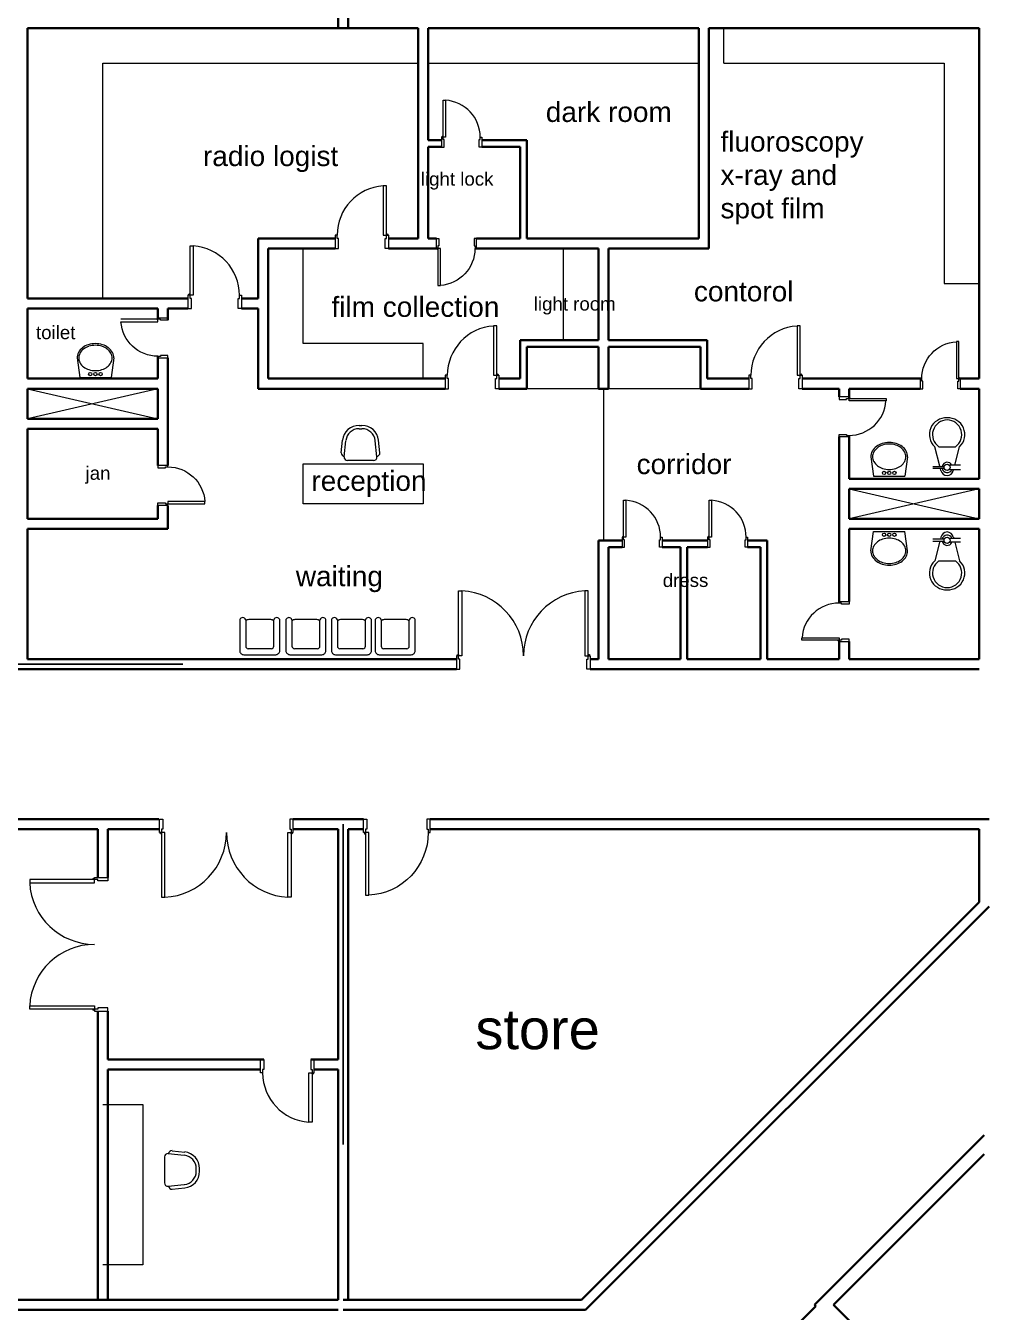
# Model space of a CAD drawing. Extents: x -64 to 135, y 290 to 405.
# Drawn here: x 79.85 to 94.2, y 348.49 to 367.76 of the extents above; entities that cross this region are included whole.
import ezdxf

# ---------------------------------------------------------------- set-up
doc = ezdxf.new("R2010")
doc.units = 0
doc.header["$LTSCALE"] = 0.15
doc.layers.add('0 ARCH', color=252, linetype='Continuous')
doc.layers.add('d1', color=252, linetype='Continuous')
for name, color, linetype, lineweight in [('anal', 252, 'Continuous', 20), ('DOOR', 252, 'Continuous', 20), ('FIXT', 252, 'Continuous', 9), ('FUR', 252, 'Continuous', 9), ('sofa', 252, 'Continuous', 9), ('wall', 252, 'Continuous', 30), ('WC', 252, 'Continuous', 9)]:
    doc.layers.add(name, color=color, linetype=linetype, lineweight=lineweight)
doc.styles.get("Standard").update_dxf_attribs({"font": 'txt', "height": 0.2})

# ---------------------------------------------------------------- blocks, each defined once
blk = doc.blocks.new('D100')
at = {"layer": 'DOOR'}
for points in [[(0.03, 0.2), (0.03, 1.14), (0.078, 1.14), (0.078, 0.2)], [(0.03, 0.2), (0, 0.2), (0, 0), (0.05, 0), (0.05, 0.15), (0.03, 0.15)], [(0.97, 0.2), (1, 0.2), (1, 0), (0.95, 0), (0.95, 0.15), (0.97, 0.15)]]:
    blk.add_lwpolyline(points, close=True, dxfattribs=at)
blk.add_circle((0.02, 0.21), 0.01, dxfattribs=at)
blk.add_arc((0.029, 0.2), 0.941, 0.0029, 86.9663, dxfattribs=at)
blk = doc.blocks.new('ARCH')
at = {"layer": 'anal'}
for p, q in [((90.3, 367.2), (90.3, 367.725)), ((81, 367.2), (85.725, 367.2)), ((81, 363.675), (81, 367.2)), ((85.875, 367.2), (89.925, 367.2)), ((90.3, 367.2), (93.6, 367.2)), ((93.6, 367.2), (93.6, 363.9)), ((87.9, 363.05), (87.9, 364.425)), ((93.6, 363.9), (94.125, 363.9)), ((81.825, 362.325), (79.875, 361.875)), ((79.875, 362.325), (81.825, 361.875)), ((88.5, 362.325), (88.5, 360.05)), ((84, 361.2), (85.8, 361.2)), ((84, 360.6), (84, 361.2)), ((85.8, 361.2), (85.8, 360.6)), ((94.125, 360.825), (92.175, 360.375)), ((92.175, 360.825), (94.125, 360.375)), ((85.8, 360.6), (84, 360.6)), ((77.4, 358.2), (82.2, 358.2)), ((82.2, 358.2), (77.4, 358.2)), ((84.6, 355.8), (84.6, 351)), ((84.6, 351), (84.6, 355.8)), ((84.6, 355.8), (84.6, 351)), ((84.6, 351), (84.6, 355.8))]:
    blk.add_line(p, q, dxfattribs=at)
at = {"layer": 'DOOR'}
for p, q in [((86.097, 366.093), (86.097, 366.648)), ((86.097, 366.648), (86.133, 366.648)), ((86.133, 366.648), (86.133, 366.093)), ((86.097, 366.093), (86.074, 366.093)), ((86.074, 366.093), (86.074, 365.943)), ((86.133, 366.093), (86.097, 366.093)), ((86.097, 366.056), (86.097, 366.093)), ((86.112, 366.056), (86.097, 366.056)), ((86.112, 365.943), (86.112, 366.056)), ((86.637, 365.943), (86.637, 366.056)), ((86.637, 366.056), (86.652, 366.056)), ((86.652, 366.093), (86.674, 366.093)), ((86.652, 366.056), (86.652, 366.093)), ((86.674, 366.093), (86.674, 365.943)), ((86.074, 365.943), (86.112, 365.943)), ((86.674, 365.943), (86.637, 365.943)), ((85.997, 364.425), (85.997, 364.575)), ((85.997, 364.575), (86.034, 364.575)), ((86.034, 364.575), (86.034, 364.463)), ((86.597, 364.575), (86.559, 364.575)), ((86.559, 364.575), (86.559, 364.463)), ((86.597, 364.425), (86.597, 364.575)), ((86.019, 364.425), (85.997, 364.425)), ((86.034, 364.463), (86.019, 364.463)), ((86.019, 364.463), (86.019, 364.425)), ((86.019, 364.425), (86.019, 363.87)), ((86.055, 364.425), (86.019, 364.425)), ((86.055, 363.87), (86.055, 364.425)), ((86.559, 364.463), (86.574, 364.463)), ((86.574, 364.463), (86.574, 364.425)), ((86.574, 364.425), (86.597, 364.425)), ((86.019, 363.87), (86.055, 363.87)), ((81.825, 363.364), (81.27, 363.364)), ((81.27, 363.328), (81.825, 363.328)), ((81.825, 363.364), (81.825, 363.386)), ((81.825, 363.386), (81.975, 363.386)), ((81.825, 363.328), (81.825, 363.364)), ((81.862, 363.364), (81.825, 363.364)), ((81.862, 363.349), (81.862, 363.364)), ((81.975, 363.349), (81.862, 363.349)), ((81.975, 363.386), (81.975, 363.349)), ((93.819, 363.03), (93.783, 363.03)), ((93.783, 363.03), (93.783, 362.475)), ((93.819, 362.475), (93.819, 363.03)), ((81.825, 362.809), (81.825, 362.786)), ((81.862, 362.809), (81.825, 362.809)), ((81.825, 362.786), (81.975, 362.786)), ((81.975, 362.824), (81.862, 362.824)), ((81.862, 362.824), (81.862, 362.809)), ((81.975, 362.786), (81.975, 362.824)), ((93.264, 362.475), (93.241, 362.475)), ((93.241, 362.475), (93.241, 362.325)), ((93.264, 362.437), (93.264, 362.475)), ((93.279, 362.437), (93.264, 362.437)), ((93.279, 362.325), (93.279, 362.437)), ((93.783, 362.475), (93.819, 362.475)), ((93.804, 362.325), (93.804, 362.437)), ((93.804, 362.437), (93.819, 362.437)), ((93.819, 362.475), (93.841, 362.475)), ((93.819, 362.437), (93.819, 362.475)), ((93.841, 362.475), (93.841, 362.325)), ((92.175, 362.202), (92.025, 362.202)), ((92.025, 362.202), (92.025, 362.165)), ((92.137, 362.165), (92.137, 362.18)), ((92.137, 362.18), (92.175, 362.18)), ((92.175, 362.18), (92.175, 362.202)), ((92.175, 362.18), (92.73, 362.18)), ((92.175, 362.143), (92.175, 362.18)), ((92.73, 362.18), (92.73, 362.143)), ((93.241, 362.325), (93.279, 362.325)), ((93.841, 362.325), (93.804, 362.325)), ((92.025, 362.165), (92.137, 362.165)), ((92.73, 362.143), (92.175, 362.143)), ((92.025, 361.602), (92.025, 361.64)), ((92.025, 361.64), (92.137, 361.64)), ((92.175, 361.602), (92.025, 361.602)), ((92.137, 361.64), (92.137, 361.625)), ((92.137, 361.625), (92.175, 361.625)), ((92.175, 361.625), (92.175, 361.602)), ((81.975, 361.176), (81.825, 361.176)), ((81.825, 361.176), (81.825, 361.139)), ((81.825, 361.139), (81.937, 361.139)), ((81.937, 361.139), (81.937, 361.154)), ((81.937, 361.154), (81.975, 361.154)), ((81.975, 361.154), (81.975, 361.176)), ((82.53, 360.635), (81.975, 360.635)), ((81.975, 360.635), (81.975, 360.599)), ((82.53, 360.599), (82.53, 360.635)), ((88.799, 360.655), (88.835, 360.655)), ((88.799, 360.1), (88.799, 360.655)), ((88.835, 360.655), (88.835, 360.1)), ((90.08, 360.655), (90.116, 360.655)), ((90.08, 360.1), (90.08, 360.655)), ((90.116, 360.655), (90.116, 360.1)), ((81.825, 360.576), (81.825, 360.614)), ((81.825, 360.614), (81.937, 360.614)), ((81.975, 360.576), (81.825, 360.576)), ((81.937, 360.614), (81.937, 360.599)), ((81.937, 360.599), (81.975, 360.599)), ((81.975, 360.599), (82.53, 360.599)), ((81.975, 360.599), (81.975, 360.591)), ((88.776, 360.1), (88.776, 359.95)), ((88.799, 360.1), (88.776, 360.1)), ((88.799, 360.062), (88.799, 360.1)), ((88.835, 360.1), (88.799, 360.1)), ((88.814, 360.062), (88.799, 360.062)), ((88.814, 359.95), (88.814, 360.062)), ((89.339, 360.062), (89.354, 360.062)), ((89.339, 359.95), (89.339, 360.062)), ((89.354, 360.062), (89.354, 360.1)), ((89.354, 360.1), (89.376, 360.1)), ((89.376, 360.1), (89.376, 359.95)), ((90.057, 360.1), (90.057, 359.95)), ((90.08, 360.1), (90.057, 360.1)), ((90.08, 360.062), (90.08, 360.1)), ((90.116, 360.1), (90.08, 360.1)), ((90.095, 360.062), (90.08, 360.062)), ((90.095, 359.95), (90.095, 360.062)), ((90.62, 360.062), (90.635, 360.062)), ((90.62, 359.95), (90.62, 360.062)), ((90.635, 360.062), (90.635, 360.1)), ((90.635, 360.1), (90.657, 360.1)), ((90.657, 360.1), (90.657, 359.95)), ((88.776, 359.95), (88.814, 359.95)), ((89.376, 359.95), (89.339, 359.95)), ((90.057, 359.95), (90.095, 359.95)), ((90.657, 359.95), (90.62, 359.95)), ((92.025, 359.135), (92.175, 359.135)), ((92.025, 359.113), (92.025, 359.135)), ((92.062, 359.113), (92.025, 359.113)), ((92.062, 359.098), (92.062, 359.113)), ((92.175, 359.098), (92.062, 359.098)), ((92.175, 359.135), (92.175, 359.098)), ((91.47, 358.594), (92.025, 358.594)), ((91.47, 358.558), (91.47, 358.594)), ((92.025, 358.558), (91.47, 358.558)), ((92.025, 358.594), (92.025, 358.558)), ((92.062, 358.558), (92.025, 358.558)), ((92.025, 358.558), (92.025, 358.535)), ((92.025, 358.535), (92.175, 358.535)), ((92.062, 358.573), (92.062, 358.558)), ((92.175, 358.573), (92.062, 358.573)), ((92.175, 358.535), (92.175, 358.573))]:
    blk.add_line(p, q, dxfattribs=at)
for points in [[(85.249, 364.625), (85.249, 365.365), (85.201, 365.365), (85.201, 364.625)], [(84.509, 364.625), (84.479, 364.625), (84.479, 364.425), (84.529, 364.425), (84.529, 364.575), (84.509, 364.575)], [(85.249, 364.625), (85.279, 364.625), (85.279, 364.425), (85.229, 364.425), (85.229, 364.575), (85.249, 364.575)], [(82.306, 363.725), (82.306, 364.465), (82.354, 364.465), (82.354, 363.725)], [(82.306, 363.725), (82.276, 363.725), (82.276, 363.525), (82.326, 363.525), (82.326, 363.675), (82.306, 363.675)], [(83.046, 363.725), (83.076, 363.725), (83.076, 363.525), (83.026, 363.525), (83.026, 363.675), (83.046, 363.675)], [(86.899, 362.525), (86.899, 363.265), (86.851, 363.265), (86.851, 362.525)], [(91.445, 362.525), (91.445, 363.265), (91.397, 363.265), (91.397, 362.525)], [(86.159, 362.525), (86.129, 362.525), (86.129, 362.325), (86.179, 362.325), (86.179, 362.475), (86.159, 362.475)], [(86.899, 362.525), (86.929, 362.525), (86.929, 362.325), (86.879, 362.325), (86.879, 362.475), (86.899, 362.475)], [(90.705, 362.525), (90.675, 362.525), (90.675, 362.325), (90.725, 362.325), (90.725, 362.475), (90.705, 362.475)], [(91.445, 362.525), (91.475, 362.525), (91.475, 362.325), (91.425, 362.325), (91.425, 362.475), (91.445, 362.475)], [(86.329, 358.325), (86.329, 359.295), (86.379, 359.295), (86.379, 358.325)], [(88.269, 358.325), (88.269, 359.295), (88.219, 359.295), (88.219, 358.325)], [(86.329, 358.325), (86.299, 358.325), (86.299, 358.125), (86.349, 358.125), (86.349, 358.275), (86.329, 358.275)], [(88.269, 358.325), (88.299, 358.325), (88.299, 358.125), (88.249, 358.125), (88.249, 358.275), (88.269, 358.275)], [(81.88, 355.675), (81.85, 355.675), (81.85, 355.875), (81.9, 355.875), (81.9, 355.725), (81.88, 355.725)], [(83.82, 355.675), (83.85, 355.675), (83.85, 355.875), (83.8, 355.875), (83.8, 355.725), (83.82, 355.725)], [(81.88, 355.675), (81.88, 354.705), (81.93, 354.705), (81.93, 355.675)], [(83.82, 355.675), (83.82, 354.705), (83.77, 354.705), (83.77, 355.675)], [(80.875, 354.971), (79.905, 354.971), (79.905, 354.921), (80.875, 354.921)], [(80.875, 354.971), (80.875, 355.001), (81.075, 355.001), (81.075, 354.951), (80.925, 354.951), (80.925, 354.971)], [(80.875, 353.031), (79.905, 353.031), (79.905, 353.081), (80.875, 353.081)], [(80.875, 353.031), (80.875, 353.001), (81.075, 353.001), (81.075, 353.051), (80.925, 353.051), (80.925, 353.031)], [(83.394, 352.075), (83.364, 352.075), (83.364, 352.275), (83.414, 352.275), (83.414, 352.125), (83.394, 352.125)], [(84.134, 352.075), (84.164, 352.075), (84.164, 352.275), (84.114, 352.275), (84.114, 352.125), (84.134, 352.125)], [(84.134, 352.075), (84.134, 351.335), (84.086, 351.335), (84.086, 352.075)]]:
    blk.add_lwpolyline(points, close=True, dxfattribs=at)
for centre in [(85.259, 364.635), (82.296, 363.735), (86.909, 362.535), (91.455, 362.535), (86.319, 358.335), (88.279, 358.335), (81.87, 355.665), (83.83, 355.665), (80.865, 354.981), (80.865, 353.021), (84.144, 352.065)]:
    blk.add_circle(centre, 0.01, dxfattribs=at)
for centre, radius, start, end in [((85.249, 364.625), 0.74, 93.7231, 180), ((82.306, 363.725), 0.74, 0, 86.2769), ((86.899, 362.525), 0.74, 93.7231, 180), ((91.445, 362.525), 0.74, 93.7231, 180), ((86.329, 358.325), 0.971, 0, 87.0492), ((88.271, 358.325), 0.971, 92.9508, 180), ((81.88, 355.675), 0.971, 272.9508, 0), ((83.823, 355.675), 0.971, 180, 267.0492), ((80.875, 354.971), 0.971, 182.9508, 270), ((80.875, 353.029), 0.971, 90, 177.0492), ((84.134, 352.075), 0.74, 180, 266.2769)]:
    blk.add_arc(centre, radius, start, end, dxfattribs=at)
for centre, major_axis, start_param, end_param in [((86.097, 366.093), (0.392, 0.392), 5.497787, 7.003603), ((86.089, 366.101), (0.0053, 0.0053), 5.497787, 11.780972), ((92.182, 362.187), (0.0053, 0.0053), 3.926991, 10.210176), ((92.175, 362.18), (-0.392, 0.392), 2.356194, 3.86201), ((88.799, 360.1), (-0.392, 0.392), 3.926991, 5.432806), ((90.08, 360.1), (-0.392, 0.392), 3.926991, 5.432806), ((88.791, 360.107), (0.0053, 0.0053), 5.497787, 11.780972), ((90.072, 360.107), (0.0053, 0.0053), 5.497787, 11.780972), ((92.025, 358.558), (-0.392, 0.392), -0.785398, 0.720417), ((92.017, 358.55), (0.0053, 0.0053), 0.785398, 7.068583)]:
    blk.add_ellipse(centre, major_axis=major_axis, ratio=1, start_param=start_param, end_param=end_param, dxfattribs=at)
at = {"layer": 'DOOR', "extrusion": (0, 0, -1)}
for centre, major_axis, start_param, end_param in [((86.012, 364.418), (-0.0053, 0.0053), 2.356194490190417, 8.639379797370003), ((86.019, 364.425), (-0.392, 0.392), 2.356194, 3.86201), ((81.825, 363.364), (0.392, 0.392), 2.356194, 3.86201), ((81.817, 363.371), (-0.0053, 0.0053), 3.926991, 10.210176), ((93.819, 362.475), (-0.392, 0.392), 5.497787, 7.003603), ((93.826, 362.482), (-0.0053, 0.0053), 5.497787, 11.780972), ((81.975, 360.599), (0.392, 0.392), -0.785398, 0.720417), ((81.982, 360.591), (-0.0053, 0.0053), 5.497787, 7.068583)]:
    blk.add_ellipse(centre, major_axis=major_axis, ratio=1, start_param=start_param, end_param=end_param, dxfattribs=at)
at = {"layer": 'FIXT'}
for p, q in [((84, 363), (84, 364.425)), ((85.8, 363), (84, 363)), ((85.8, 362.475), (85.8, 363)), ((80.614, 362.785), (80.655, 362.494)), ((81.164, 362.785), (81.123, 362.494)), ((80.655, 362.494), (81.123, 362.494)), ((89.95, 362.325), (87.35, 362.325)), ((92.502, 361.305), (92.543, 361.014)), ((93.052, 361.305), (93.011, 361.014)), ((92.543, 361.014), (93.011, 361.014)), ((92.502, 359.895), (92.543, 360.186)), ((92.543, 360.186), (93.011, 360.186)), ((93.052, 359.895), (93.011, 360.186))]:
    blk.add_line(p, q, dxfattribs=at)
for centre in [(80.812, 362.544), (80.889, 362.544), (80.967, 362.544), (92.699, 361.064), (92.777, 361.064), (92.854, 361.064), (92.699, 360.136), (92.777, 360.136), (92.854, 360.136)]:
    blk.add_circle(centre, 0.025, dxfattribs=at)
for centre, radius, start, end in [((80.835, 362.758), 0.228, 127.2098, 151.387), ((80.868, 362.714), 0.282, 107.4592, 127.2098), ((80.868, 362.714), 0.257, 107.4592, 127.2098), ((80.889, 362.647), 0.353, 90, 107.4592), ((80.889, 362.647), 0.328, 90, 107.4592), ((80.889, 362.647), 0.353, 72.5408, 90), ((80.889, 362.647), 0.328, 72.5408, 90), ((80.911, 362.714), 0.257, 52.7902, 72.5408), ((80.911, 362.714), 0.282, 52.7902, 72.5408), ((80.943, 362.758), 0.228, 28.613, 52.7902), ((80.785, 362.785), 0.171, 151.387, 180), ((80.785, 362.785), 0.146, 151.387, 180), ((80.785, 362.785), 0.146, 180, 208.613), ((80.835, 362.758), 0.203, 127.2098, 151.387), ((80.943, 362.758), 0.203, 28.613, 52.7902), ((80.994, 362.785), 0.146, 0, 28.613), ((80.994, 362.785), 0.146, 331.387, 360), ((80.994, 362.785), 0.171, 0, 28.613), ((80.835, 362.812), 0.203, 208.613, 232.7902), ((80.868, 362.855), 0.257, 232.7902, 252.5408), ((80.889, 362.923), 0.328, 252.5408, 270), ((80.889, 362.923), 0.328, 270, 287.4592), ((80.911, 362.855), 0.257, 287.4592, 307.2098), ((80.943, 362.812), 0.203, 307.2098, 331.387), ((92.723, 361.278), 0.228, 127.2098, 151.387), ((92.723, 361.278), 0.203, 127.2098, 151.387), ((92.755, 361.234), 0.282, 107.4592, 127.2098), ((92.755, 361.234), 0.257, 107.4592, 127.2098), ((92.777, 361.167), 0.353, 90, 107.4592), ((92.777, 361.167), 0.328, 90, 107.4592), ((92.777, 361.167), 0.353, 72.5408, 90), ((92.777, 361.167), 0.328, 72.5408, 90), ((92.798, 361.234), 0.257, 52.7902, 72.5408), ((92.798, 361.234), 0.282, 52.7902, 72.5408), ((92.831, 361.278), 0.203, 28.613, 52.7902), ((92.831, 361.278), 0.228, 28.613, 52.7902), ((92.672, 361.305), 0.171, 151.387, 180), ((92.672, 361.305), 0.146, 151.387, 180), ((92.672, 361.305), 0.146, 180, 208.613), ((92.723, 361.332), 0.203, 208.613, 232.7902), ((92.831, 361.332), 0.203, 307.2098, 331.387), ((92.881, 361.305), 0.146, 0, 28.613), ((92.881, 361.305), 0.146, 331.387, 360), ((92.881, 361.305), 0.171, 0, 28.613), ((92.755, 361.375), 0.257, 232.7902, 252.5408), ((92.777, 361.443), 0.328, 252.5408, 270), ((92.777, 361.443), 0.328, 270, 287.4592), ((92.798, 361.375), 0.257, 287.4592, 307.2098), ((92.755, 359.825), 0.257, 107.4592, 127.2098), ((92.777, 359.757), 0.328, 90, 107.4592), ((92.777, 359.757), 0.328, 72.5408, 90), ((92.798, 359.825), 0.257, 52.7902, 72.5408), ((92.672, 359.895), 0.171, 180, 208.613), ((92.672, 359.895), 0.146, 151.387, 180), ((92.672, 359.895), 0.146, 180, 208.613), ((92.723, 359.868), 0.203, 127.2098, 151.387), ((92.831, 359.868), 0.203, 28.613, 52.7902), ((92.881, 359.895), 0.146, 0, 28.613), ((92.881, 359.895), 0.146, 331.387, 360), ((92.881, 359.895), 0.171, 331.387, 360), ((92.723, 359.922), 0.228, 208.613, 232.7902), ((92.723, 359.922), 0.203, 208.613, 232.7902), ((92.755, 359.966), 0.282, 232.7902, 252.5408), ((92.755, 359.966), 0.257, 232.7902, 252.5408), ((92.777, 360.033), 0.353, 252.5408, 270), ((92.777, 360.033), 0.328, 252.5408, 270), ((92.777, 360.033), 0.328, 270, 287.4592), ((92.777, 360.033), 0.353, 270, 287.4592), ((92.798, 359.966), 0.257, 287.4592, 307.2098), ((92.798, 359.966), 0.282, 287.4592, 307.2098), ((92.831, 359.922), 0.203, 307.2098, 331.387), ((92.831, 359.922), 0.228, 307.2098, 331.387)]:
    blk.add_arc(centre, radius, start, end, dxfattribs=at)
at = {"layer": 'FUR'}
for p, q in [((84.839, 361.775), (84.88, 361.775)), ((84.839, 361.725), (84.88, 361.725)), ((84.57, 361.365), (84.59, 361.552)), ((84.614, 361.304), (84.64, 361.546)), ((85.105, 361.304), (85.078, 361.546)), ((85.148, 361.365), (85.128, 361.552)), ((85.055, 361.25), (84.664, 361.25)), ((83.05, 358.865), (83.05, 358.4)), ((83.14, 358.863), (83.14, 358.467)), ((83.515, 358.865), (83.185, 358.865)), ((83.56, 358.467), (83.56, 358.863)), ((83.65, 358.4), (83.65, 358.865)), ((83.742, 358.865), (83.742, 358.4)), ((83.832, 358.863), (83.832, 358.467)), ((84.207, 358.865), (83.877, 358.865)), ((84.252, 358.467), (84.252, 358.863)), ((84.342, 358.4), (84.342, 358.865)), ((84.424, 358.865), (84.424, 358.4)), ((84.514, 358.863), (84.514, 358.467)), ((84.889, 358.865), (84.559, 358.865)), ((84.934, 358.467), (84.934, 358.863)), ((85.024, 358.4), (85.024, 358.865)), ((85.079, 358.865), (85.079, 358.4)), ((85.169, 358.863), (85.169, 358.467)), ((85.544, 358.865), (85.214, 358.865)), ((85.589, 358.467), (85.589, 358.863)), ((85.679, 358.4), (85.679, 358.865)), ((83.11, 358.34), (83.59, 358.34)), ((83.178, 358.43), (83.523, 358.43)), ((83.802, 358.34), (84.282, 358.34)), ((83.87, 358.43), (84.215, 358.43)), ((84.484, 358.34), (84.964, 358.34)), ((84.551, 358.43), (84.896, 358.43)), ((85.139, 358.34), (85.619, 358.34)), ((85.207, 358.43), (85.552, 358.43)), ((81.925, 350.816), (81.925, 350.425)), ((81.979, 350.866), (82.221, 350.84)), ((82.04, 350.909), (82.227, 350.889)), ((82.4, 350.6), (82.4, 350.641)), ((82.45, 350.6), (82.45, 350.641)), ((81.979, 350.375), (82.221, 350.401)), ((82.04, 350.331), (82.227, 350.351))]:
    blk.add_line(p, q, dxfattribs=at)
for centre, radius, start, end in [((84.839, 361.525), 0.25, 90, 173.857), ((84.839, 361.525), 0.2, 90, 173.857), ((84.88, 361.525), 0.25, 6.143, 90), ((84.88, 361.525), 0.2, 6.143, 90), ((84.62, 361.36), 0.05, 173.857, 270), ((84.664, 361.3), 0.05, 175.0303, 270), ((85.055, 361.3), 0.05, 270, 4.9697), ((85.099, 361.36), 0.05, 270, 6.143), ((81.975, 350.816), 0.05, 85.0303, 180), ((82.035, 350.86), 0.05, 83.857, 180), ((82.2, 350.641), 0.2, 0, 83.857), ((82.2, 350.641), 0.25, 0, 83.857), ((81.975, 350.425), 0.05, 180, 274.9697), ((82.2, 350.6), 0.2, 276.143, 0), ((82.2, 350.6), 0.25, 276.143, 0), ((82.035, 350.381), 0.05, 180, 276.143)]:
    blk.add_arc(centre, radius, start, end, dxfattribs=at)
for centre, major_axis, start_param, end_param in [((83.095, 358.847), (-0.0339, 0.0339), 4.256093, 6.69338), ((83.606, 358.847), (0.0339, 0.0339), 5.87299, 8.310278), ((83.787, 358.847), (-0.0339, 0.0339), 4.256093, 6.69338), ((84.297, 358.847), (0.0339, 0.0339), 5.87299, 8.310278), ((84.468, 358.847), (-0.0339, 0.0339), 4.256093, 6.69338), ((84.979, 358.847), (0.0339, 0.0339), 5.87299, 8.310278), ((85.124, 358.847), (-0.0339, 0.0339), 4.256093, 6.69338), ((85.635, 358.847), (0.0339, 0.0339), 5.87299, 8.310278), ((83.185, 358.805), (-0.0424, 0.0424), -0.785398, 0.062664), ((83.515, 358.805), (0.0424, 0.0424), 6.220521, 7.068583), ((83.877, 358.805), (-0.0424, 0.0424), -0.785398, 0.062664), ((84.207, 358.805), (0.0424, 0.0424), 6.220521, 7.068583), ((84.559, 358.805), (-0.0424, 0.0424), -0.785398, 0.062664), ((84.889, 358.805), (0.0424, 0.0424), 6.220521, 7.068583), ((85.214, 358.805), (-0.0424, 0.0424), -0.785398, 0.062664), ((85.544, 358.805), (0.0424, 0.0424), 6.220521, 7.068583), ((83.11, 358.4), (0.0424, 0.0424), 2.356194, 3.926991), ((83.178, 358.467), (0.0265, 0.0265), 2.356194, 3.926991), ((83.523, 358.467), (-0.0265, 0.0265), 2.356194, 3.926991), ((83.59, 358.4), (-0.0424, 0.0424), 2.356194, 3.926991), ((83.802, 358.4), (0.0424, 0.0424), 2.356194, 3.926991), ((83.87, 358.467), (0.0265, 0.0265), 2.356194, 3.926991), ((84.215, 358.467), (-0.0265, 0.0265), 2.356194, 3.926991), ((84.282, 358.4), (-0.0424, 0.0424), 2.356194, 3.926991), ((84.484, 358.4), (0.0424, 0.0424), 2.356194, 3.926991), ((84.551, 358.467), (0.0265, 0.0265), 2.356194, 3.926991), ((84.896, 358.467), (-0.0265, 0.0265), 2.356194, 3.926991), ((84.964, 358.4), (-0.0424, 0.0424), 2.356194, 3.926991), ((85.139, 358.4), (0.0424, 0.0424), 2.356194, 3.926991), ((85.207, 358.467), (0.0265, 0.0265), 2.356194, 3.926991), ((85.552, 358.467), (-0.0265, 0.0265), 2.356194, 3.926991), ((85.619, 358.4), (-0.0424, 0.0424), 2.356194, 3.926991)]:
    blk.add_ellipse(centre, major_axis=major_axis, ratio=1, start_param=start_param, end_param=end_param, dxfattribs=at)
at = {"layer": 'sofa'}
for p, q in [((81, 351.6), (81.6, 351.6)), ((81.6, 351.6), (81.6, 349.2)), ((81.6, 349.2), (81, 349.2))]:
    blk.add_line(p, q, dxfattribs=at)
at = {"layer": 'wall'}
for p, q in [((84.525, 367.725), (84.525, 374.925)), ((84.675, 372.525), (84.675, 367.725)), ((80.925, 367.725), (79.875, 367.725)), ((79.875, 367.725), (85.725, 367.725)), ((79.875, 367.725), (79.875, 363.675)), ((84.675, 367.725), (80.925, 367.725)), ((85.725, 367.725), (84.525, 367.725)), ((85.725, 367.725), (84.675, 367.725)), ((85.725, 367.725), (84.675, 367.725)), ((85.725, 367.725), (85.725, 364.575)), ((89.475, 367.725), (85.875, 367.725)), ((89.925, 367.725), (85.875, 367.725)), ((85.875, 367.725), (89.925, 367.725)), ((85.875, 367.725), (85.875, 366.05)), ((89.925, 367.725), (85.875, 367.725)), ((89.925, 367.725), (89.925, 364.575)), ((91.875, 367.725), (90.075, 367.725)), ((94.125, 367.725), (90.075, 367.725)), ((90.075, 367.725), (94.125, 367.725)), ((90.075, 367.725), (90.075, 364.425)), ((90.075, 367.725), (91.725, 367.725)), ((94.125, 367.725), (94.125, 362.475)), ((94.125, 367.725), (94.125, 362.475)), ((94.125, 362.475), (94.125, 367.725)), ((94.125, 366.031), (94.125, 367.725)), ((94.125, 362.475), (94.125, 367.725)), ((86.074, 366.05), (85.875, 366.05)), ((87.35, 366.05), (86.674, 366.05)), ((87.35, 364.575), (87.35, 366.05)), ((86.074, 365.95), (85.875, 365.95)), ((85.875, 365.95), (85.875, 364.575)), ((87.25, 365.95), (86.674, 365.95)), ((87.25, 364.575), (87.25, 365.95)), ((94.125, 366), (94.125, 362.475)), ((83.325, 364.575), (83.325, 363.675)), ((84.479, 364.575), (83.325, 364.575)), ((85.725, 364.575), (85.279, 364.575)), ((85.997, 364.575), (85.875, 364.575)), ((87.25, 364.575), (86.597, 364.575)), ((89.925, 364.575), (87.35, 364.575)), ((83.475, 364.425), (83.475, 362.475)), ((84.479, 364.425), (83.475, 364.425)), ((85.8, 364.425), (85.279, 364.425)), ((86.01, 364.425), (85.8, 364.425)), ((88.425, 364.425), (86.574, 364.425)), ((88.425, 364.425), (88.425, 363.05)), ((88.575, 364.425), (88.575, 363.05)), ((90.075, 364.425), (88.575, 364.425)), ((82.276, 363.675), (79.875, 363.675)), ((79.875, 363.525), (79.875, 363.375)), ((81.825, 363.525), (79.875, 363.525)), ((81.825, 363.525), (81.825, 363.371)), ((81.975, 363.525), (81.975, 363.349)), ((82.276, 363.525), (81.975, 363.525)), ((83.325, 363.675), (83.076, 363.675)), ((83.325, 363.525), (83.076, 363.525)), ((83.325, 363.525), (83.325, 362.325)), ((94.125, 362.475), (94.125, 363.6)), ((79.875, 363.375), (79.875, 362.475)), ((88.425, 363.05), (87.25, 363.05)), ((87.25, 363.05), (87.25, 362.475)), ((88.425, 362.95), (87.35, 362.95)), ((87.35, 362.95), (87.35, 362.325)), ((88.425, 362.95), (88.425, 362.325)), ((88.575, 363.05), (90.05, 363.05)), ((88.575, 362.95), (88.575, 362.325)), ((88.575, 362.95), (89.95, 362.95)), ((89.95, 362.95), (89.95, 362.325)), ((90.05, 363.05), (90.05, 362.475)), ((81.825, 362.809), (81.825, 362.475)), ((81.975, 362.786), (81.975, 361.176)), ((79.875, 362.475), (81.825, 362.475)), ((83.475, 362.475), (86.129, 362.475)), ((86.929, 362.475), (87.25, 362.475)), ((90.675, 362.475), (90.05, 362.475)), ((93.263, 362.475), (91.475, 362.475)), ((94.125, 362.475), (93.825, 362.475)), ((79.875, 362.325), (79.875, 361.875)), ((79.875, 362.325), (81.825, 362.325)), ((81.825, 362.325), (81.825, 361.875)), ((83.325, 362.325), (86.129, 362.325)), ((86.929, 362.325), (87.35, 362.325)), ((88.575, 362.325), (88.425, 362.325)), ((90.675, 362.325), (89.95, 362.325)), ((92.025, 362.325), (91.475, 362.325)), ((92.025, 362.325), (92.025, 362.202)), ((92.175, 362.325), (92.175, 362.187)), ((93.241, 362.325), (92.175, 362.325)), ((94.125, 362.325), (93.841, 362.325)), ((94.125, 362.325), (94.125, 361.875)), ((94.125, 360.975), (94.125, 362.325)), ((94.125, 362.325), (94.125, 360.975)), ((94.125, 360.975), (94.125, 362.325)), ((94.125, 360.975), (94.125, 362.325)), ((79.875, 361.875), (81.825, 361.875)), ((79.875, 360.375), (79.875, 361.725)), ((79.875, 361.725), (81.825, 361.725)), ((81.825, 361.725), (81.825, 361.176)), ((92.025, 361.602), (92.025, 359.113)), ((92.175, 361.625), (92.175, 360.975)), ((94.125, 360.975), (92.175, 360.975)), ((92.175, 360.825), (92.175, 360.375)), ((94.125, 360.825), (92.175, 360.825)), ((94.125, 360.825), (94.125, 360.375)), ((94.125, 360.375), (94.125, 360.825)), ((94.125, 360.375), (94.125, 360.825)), ((81.825, 360.576), (81.825, 360.375)), ((81.975, 360.576), (81.975, 360.225)), ((81.825, 360.375), (79.875, 360.375)), ((94.125, 360.375), (92.175, 360.375)), ((79.875, 360.225), (79.875, 358.275)), ((81.975, 360.225), (79.875, 360.225)), ((88.777, 360.05), (88.425, 360.05)), ((88.425, 360.05), (88.425, 358.275)), ((90.057, 360.05), (89.376, 360.05)), ((90.95, 360.05), (90.657, 360.05)), ((90.95, 358.275), (90.95, 360.05)), ((94.125, 360.225), (92.175, 360.225)), ((92.175, 360.225), (92.175, 359.135)), ((94.125, 358.275), (94.125, 360.225)), ((94.125, 358.275), (94.125, 360.225)), ((94.125, 360.225), (94.125, 358.275)), ((94.125, 360.225), (94.125, 358.275)), ((88.575, 359.95), (88.575, 358.275)), ((88.575, 359.95), (88.776, 359.95)), ((89.65, 359.95), (89.376, 359.95)), ((89.65, 358.275), (89.65, 359.95)), ((89.75, 358.275), (89.75, 359.95)), ((89.75, 359.95), (90.057, 359.95)), ((90.85, 359.95), (90.657, 359.95)), ((90.85, 358.275), (90.85, 359.95)), ((94.125, 358.275), (94.125, 359.925)), ((92.025, 358.55), (92.025, 358.275)), ((92.175, 358.275), (92.175, 358.535)), ((80.4, 358.125), (73.899, 358.125)), ((80.4, 358.275), (79.875, 358.275)), ((80.325, 358.125), (86.299, 358.125)), ((80.4, 358.275), (86.299, 358.275)), ((84.525, 358.125), (86.299, 358.125)), ((84.675, 358.275), (86.299, 358.275)), ((88.425, 358.275), (88.299, 358.275)), ((88.299, 358.275), (88.425, 358.275)), ((88.299, 358.125), (94.125, 358.125)), ((88.299, 358.125), (89.325, 358.125)), ((88.575, 358.275), (89.65, 358.275)), ((88.575, 358.275), (89.65, 358.275)), ((89.475, 358.125), (94.125, 358.125)), ((89.75, 358.275), (90.85, 358.275)), ((89.75, 358.275), (90.85, 358.275)), ((90.95, 358.275), (92.025, 358.275)), ((90.95, 358.275), (92.025, 358.275)), ((92.175, 358.275), (94.125, 358.275)), ((92.175, 358.275), (94.125, 358.275)), ((81.839, 355.875), (74.925, 355.875)), ((84.675, 355.875), (83.85, 355.875)), ((84.904, 355.875), (84, 355.875)), ((94.275, 355.875), (85.904, 355.875)), ((80.925, 355.725), (75.075, 355.725)), ((80.925, 355.725), (80.925, 355.001)), ((81.075, 355.725), (81.075, 355.001)), ((81.85, 355.725), (81.075, 355.725)), ((84.525, 355.725), (83.85, 355.725)), ((84.525, 352.275), (84.525, 355.725)), ((84.675, 355.725), (84.675, 348.675)), ((84.904, 355.725), (84.675, 355.725)), ((94.125, 355.725), (85.904, 355.725)), ((94.125, 355.725), (94.125, 354.631)), ((94.125, 354.631), (88.169, 348.675)), ((94.275, 354.569), (88.231, 348.525)), ((80.925, 353.001), (80.925, 348.675)), ((81.075, 353.001), (81.075, 352.275)), ((81.075, 352.275), (83.414, 352.275)), ((84.114, 352.275), (84.525, 352.275)), ((81.075, 352.125), (81.075, 348.675)), ((81.075, 352.125), (83.364, 352.125)), ((84.164, 352.125), (84.525, 352.125)), ((84.525, 348.675), (84.525, 352.125)), ((94.2, 351.141), (91.659, 348.6)), ((94.2, 350.859), (91.941, 348.6)), ((80.925, 348.675), (75.075, 348.675)), ((81.525, 348.675), (78.375, 348.675)), ((81.525, 348.675), (78.375, 348.675)), ((78.375, 348.675), (81.225, 348.675)), ((84.525, 348.675), (81.075, 348.675)), ((81.375, 348.675), (81.525, 348.675)), ((84.525, 348.675), (81.675, 348.675)), ((81.675, 348.675), (84.525, 348.675)), ((82.125, 348.675), (81.675, 348.675)), ((88.169, 348.675), (84.6, 348.675)), ((82.275, 348.525), (55.724, 348.525)), ((84.525, 348.525), (65.431, 348.525)), ((88.231, 348.525), (84.6, 348.525)), ((91.676, 348.582), (89.369, 346.275)), ((91.659, 348.6), (91.676, 348.582)), ((91.941, 348.6), (94.3, 346.241))]:
    blk.add_line(p, q, dxfattribs=at)
at = {"layer": 'WC'}
for p, q in [((93.535, 361.162), (93.459, 361.455)), ((93.52, 361.455), (93.768, 361.455)), ((93.757, 361.177), (93.829, 361.455)), ((93.428, 361.161), (93.601, 361.161)), ((93.601, 361.13), (93.428, 361.13)), ((93.551, 361.099), (93.543, 361.131)), ((93.678, 361.115), (93.845, 361.115)), ((93.845, 361.177), (93.679, 361.177)), ((93.737, 361.099), (93.741, 361.115)), ((93.601, 360.07), (93.428, 360.07)), ((93.551, 360.101), (93.543, 360.069)), ((93.678, 360.085), (93.845, 360.085)), ((93.737, 360.101), (93.741, 360.085)), ((93.428, 360.039), (93.601, 360.039)), ((93.535, 360.038), (93.459, 359.745)), ((93.845, 360.023), (93.679, 360.023)), ((93.757, 360.023), (93.829, 359.745)), ((93.52, 359.745), (93.768, 359.745))]:
    blk.add_line(p, q, dxfattribs=at)
for centre in [(93.644, 361.146), (93.644, 360.054)]:
    blk.add_circle(centre, 0.0463, dxfattribs=at)
for centre, radius, start, end in [((93.629, 361.638), 0.25, 86.62, 226.9828), ((93.645, 361.636), 0.22, 90.3, 235.4946), ((93.659, 361.638), 0.25, 313.0172, 93.38), ((93.643, 361.636), 0.22, 304.5054, 89.7), ((93.644, 361.146), 0.0772, 23.4137, 168.1237), ((93.644, 361.116), 0.0942, 190.3889, 349.6111), ((93.644, 361.146), 0.0772, 191.423, 337.1495), ((93.644, 360.084), 0.0942, 10.3889, 169.6111), ((93.644, 360.054), 0.0772, 22.8505, 168.577), ((93.644, 360.054), 0.0772, 191.8763, 336.5863), ((93.629, 359.562), 0.25, 133.0172, 273.38), ((93.645, 359.564), 0.22, 124.5054, 269.7), ((93.643, 359.564), 0.22, 270.3, 55.4946), ((93.659, 359.562), 0.25, 266.62, 46.9828)]:
    blk.add_arc(centre, radius, start, end, dxfattribs=at)
at = {"layer": 'anal', "xscale": -1, "rotation": 180}
blk.add_blockref('D100', (84.904, 355.875), dxfattribs=at)
at = {"layer": 'd1', "attachment_point": 1}
for s, insert, char_height, width in [('{\\fArial|b0|i0|c0|p34;dark room}', (87.634, 366.621), 0.3, 2.4256), ('{\\fArial|b0|i0|c0|p34;fluoroscopy x-ray and spot film}', (90.25, 366.177), 0.3, 2.4256), ('{\\fArial|b0|i0|c0|p34;radio logist}', (82.5, 365.96), 0.3, 2.4256), ('{\\fArial|b0|i0|c0|p34;light lock}', (85.763, 365.567), 0.2, 2.4256), ('{\\fArial|b0|i0|c0|p34;contorol}', (89.852, 363.933), 0.3, 2.4256), ('{\\fArial|b0|i0|c0|p34;film collection}', (84.424, 363.701), 0.3, 2.4256), ('{\\fArial|b0|i0|c0|p34;light room}', (87.454, 363.696), 0.2, 2.4256), ('{\\fArial|b0|i0|c0|p34;toilet}', (80, 363.267), 0.2, 2.4256), ('{\\fArial|b0|i0|c0|p34;corridor}', (88.994, 361.345), 0.3, 2.4256), ('{\\fArial|b0|i0|c0|p34;jan}', (80.742, 361.16), 0.2, 2.4256), ('{\\fArial|b0|i0|c0|p34;reception}', (84.124, 361.094), 0.3, 2.4256), ('{\\fArial|b0|i0|c0|p34;waiting}', (83.891, 359.666), 0.3, 2.4256), ('{\\fArial|b0|i0|c0|p34;dress}', (89.385, 359.554), 0.2, 2.4256), ('{\\fArial|b0|i0|c0|p34;store}', (86.58, 353.029), 0.6, 6.0636)]:
    blk.add_mtext(s, dxfattribs=dict(at, insert=insert, char_height=char_height, width=width))

msp = doc.modelspace()

# ---------------------------------------------------------------- block references
at = {"layer": '0 ARCH', "color": 3}
msp.add_blockref('ARCH', (0, 0), dxfattribs=at)

doc.saveas('drawing.dxf')
